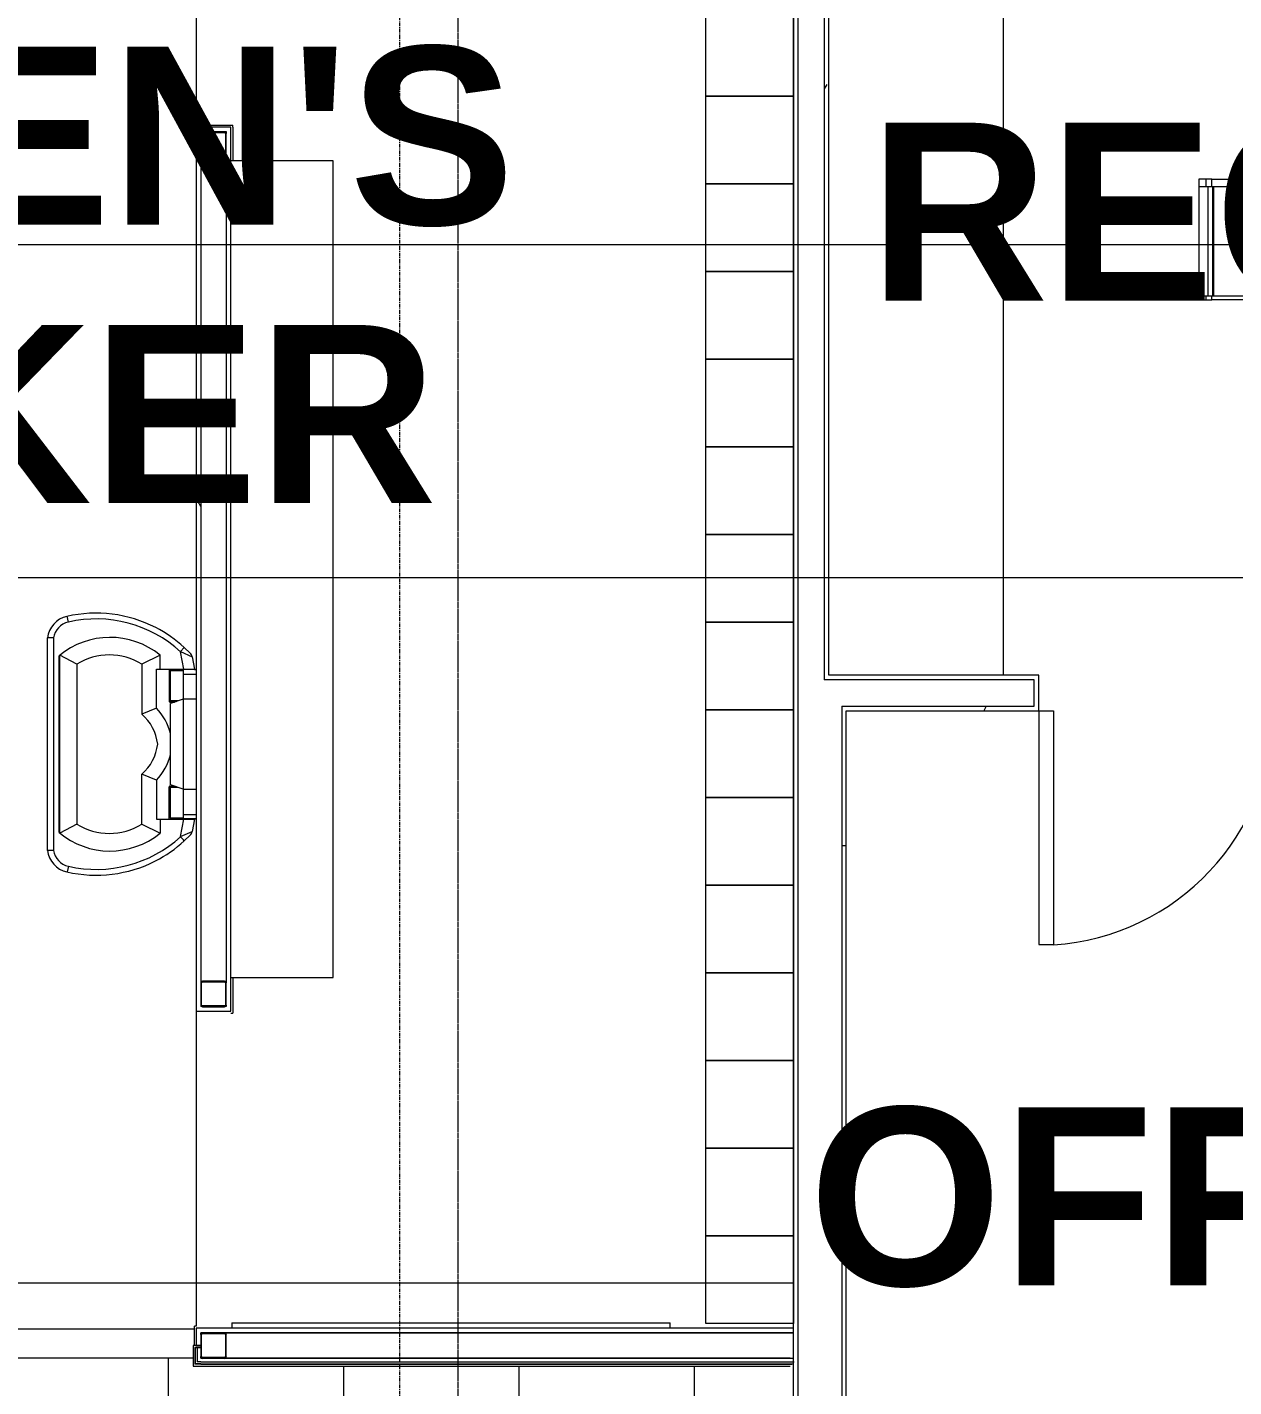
# Model space of a CAD drawing. Header units: inches. Extents: x 25369 to 33161, y -23509 to -20274.
# Drawn here: x 31561.5 to 31726.7, y -22699.3 to -22513.3 of the extents above; entities that cross this region are included whole.
import ezdxf

# ---------------------------------------------------------------- set-up
doc = ezdxf.new("R2010")
doc.units = ezdxf.units.IN
doc.header["$MEASUREMENT"] = 0
doc.linetypes.add('Grid Line 1_2_', pattern=[0.875, 0.5, -0.125, 0.125, -0.125])
for name, color, linetype, lineweight in [('A-DOOR', 31, 'Continuous', 9), ('A-FLOR', 192, 'Continuous', 9), ('A-FLOR-PATT', 8, 'Continuous', 9), ('A-GENM', 13, 'Continuous', 9), ('A-WALL', 113, 'Continuous', 9), ('A-WALL-PATT', 111, 'Continuous', 25), ('G-ANNO-SYMB', 111, 'Continuous', 9), ('I-FURN', 30, 'Continuous', 9), ('I-WALL', 2, 'Continuous', 9), ('M-AREA-IDEN', 171, 'Continuous', 9), ('Q-CASE', 31, 'Continuous', 9), ('Q-SPCQ', 91, 'Continuous', 9), ('S-COLS', 52, 'Continuous', 9), ('S-GRID', 1, 'Continuous', 9)]:
    doc.layers.add(name, color=color, linetype=linetype, lineweight=lineweight)
doc.styles.add('Arial_B', font='arialbd.ttf', dxfattribs={"height": 24.354149})
pattern_1 = [(0, (5929.126, 0), (61.44, 15.36), [2.534, -43.546, 2.534, -43.546, -245.76]), (0, (5929.126, 0), (61.44, 15.36), [-92.16, 2.534, -89.626, 2.534, -43.546, -107.52]), (0, (5929.126, 0), (61.44, 15.36), [-230.4, 2.534, -28.186, 2.534, -74.266]), (120, (5952.166, 7.68), (-44.02215, 45.528601), [2.534, -43.546, 2.534, -43.546, -245.76]), (120, (5952.166, 7.68), (-44.02215, 45.528601), [-92.16, 2.534, -89.626, 2.534, -43.546, -107.52]), (120, (5952.166, 7.68), (-44.02215, 45.528601), [-230.4, 2.534, -28.186, 2.534, -74.266]), (240, (5959.846, 38.4), (-17.41785, -60.888601), [2.534, -43.546, 2.534, -43.546, -245.76]), (240, (5959.846, 38.4), (-17.41785, -60.888601), [-92.16, 2.534, -89.626, 2.534, -43.546, -107.52]), (240, (5959.846, 38.4), (-17.41785, -60.888601), [-230.4, 2.534, -28.186, 2.534, -74.266])]

# ---------------------------------------------------------------- blocks, each defined once
blk = doc.blocks.new('Locker-Double Stacked - 12_ x 12_-3246-Overall Floor Plan')
at = {"layer": 'I-FURN', "color": 8}
for p, q in [((-6, -6), (-6, 6)), ((-6, 6), (6, 6)), ((6, 6), (6, -6)), ((6, -6), (-6, -6))]:
    blk.add_line(p, q, dxfattribs=at)
blk = doc.blocks.new('Furniture 5 - Furniture 1-2367-Overall Floor Plan')
at = {"layer": 'I-FURN', "color": 8}
for p, q in [((25653.99, -22499.67), (25639.99, -22499.67)), ((25653.99, -22611.42), (25653.99, -22499.67)), ((25639.99, -22611.42), (25653.99, -22611.42))]:
    blk.add_line(p, q, dxfattribs=at)
blk = doc.blocks.new('Bradley-Washroom_Accessories-Mirrors-780_Custom - Bradley-Washroom_Accessories-Mirrors-780_Custom-177612-Overall Floor Plan')
at = {"layer": 'Q-SPCQ', "color": 8}
for p, q in [((25324.02, -22690.55), (25384.02, -22690.55)), ((25324.02, -22690.55), (25324.02, -22691.3)), ((25384.02, -22691.3), (25324.02, -22691.3)), ((25384.02, -22691.3), (25384.02, -22690.55))]:
    blk.add_line(p, q, dxfattribs=at)
blk = doc.blocks.new('Shower Tile Threshold - Shower Tile Threshold-209406-Overall Floor Plan')
at = {"layer": 'A-GENM', "color": 8}
blk.add_line((-35.125, -6), (11.375, -6), dxfattribs=at)
blk = doc.blocks.new('HSS-Hollow Structural Section-Column - HSS3-1_2X3-1_2X1_8-V73-Overall Floor Plan')
at = {"layer": 'S-COLS'}
h = blk.add_hatch(dxfattribs=at)
h.set_pattern_fill('FP_45', color=8, style=0, pattern_type=2)
h.set_pattern_definition([(45, (-19728.764, 22693.678), (-19.00703, 19.00703), []), (45, (-19728.764, 22722.478), (-19.00703, 19.00703), [])])
h.paths.add_polyline_path([(1.52, -1.75), (1.52, -1.63), (-1.52, -1.63), (-1.52, -1.75)], flags=0)
h.paths.add_polyline_path([(1.75, -1.52), (1.75, 1.52), (1.63, 1.52), (1.63, -1.52)], flags=0)
h.paths.add_polyline_path([(-1.63, -1.52), (-1.63, 1.52), (-1.75, 1.52), (-1.75, -1.52)], flags=0)
h.paths.add_polyline_path([(1.52, 1.63), (1.52, 1.75), (-1.52, 1.75), (-1.52, 1.63)], flags=0)
at = {"layer": 'S-COLS', "color": 7, "lineweight": 13}
for p, q in [((-1.75, 1.52), (-1.75, -1.52)), ((-1.63, -1.52), (-1.63, 1.52)), ((1.52, 1.75), (-1.52, 1.75)), ((-1.52, 1.63), (1.52, 1.63)), ((1.63, 1.52), (1.63, -1.52)), ((1.75, -1.52), (1.75, 1.52)), ((1.52, -1.63), (-1.52, -1.63)), ((-1.52, -1.75), (1.52, -1.75))]:
    blk.add_line(p, q, dxfattribs=at)
for centre, radius, start, end in [((-1.52, 1.52), 0.232, 90, 180), ((-1.52, 1.52), 0.116, 90, 180), ((1.52, 1.52), 0.232, 360, 90), ((1.52, 1.52), 0.116, 0, 90), ((-1.52, -1.52), 0.232, 180, 270), ((-1.52, -1.52), 0.116, 180, 270), ((1.52, -1.52), 0.232, 270, 360), ((1.52, -1.52), 0.116, 270, 360)]:
    blk.add_arc(centre, radius, start, end, dxfattribs=at)
blk = doc.blocks.new('HSS-Hollow Structural Section-Column - HSS3-1_2X3-1_2X1_8-V74-Overall Floor Plan')
at = {"layer": 'S-COLS', "color": 7, "lineweight": 13}
for p, q in [((-1.75, 1.518), (-1.75, -1.518)), ((-1.634, -1.518), (-1.634, 1.518)), ((1.518, 1.75), (-1.518, 1.75)), ((-1.518, 1.634), (1.518, 1.634)), ((1.634, 1.518), (1.634, -1.518)), ((1.75, -1.518), (1.75, 1.518)), ((1.518, -1.634), (-1.518, -1.634)), ((-1.518, -1.75), (1.518, -1.75))]:
    blk.add_line(p, q, dxfattribs=at)
for centre, radius, start, end in [((-1.518, 1.518), 0.232, 90, 180), ((-1.518, 1.518), 0.116, 90, 180), ((1.518, 1.518), 0.232, 360, 90), ((1.518, 1.518), 0.116, 0, 90), ((-1.518, -1.518), 0.232, 180, 270), ((-1.518, -1.518), 0.116, 180, 270), ((1.518, -1.518), 0.232, 270, 360), ((1.518, -1.518), 0.116, 270, 360)]:
    blk.add_arc(centre, radius, start, end, dxfattribs=at)
blk = doc.blocks.new('HSS-Hollow Structural Section-Column - HSS3-1_2X3-1_2X1_8-V79-Overall Floor Plan')
at = {"layer": 'S-COLS', "color": 7, "lineweight": 13}
for p, q in [((-1.75, 1.518), (-1.75, -1.518)), ((-1.634, -1.518), (-1.634, 1.518)), ((1.518, 1.75), (-1.518, 1.75)), ((-1.518, 1.634), (1.518, 1.634)), ((1.634, 1.518), (1.634, -1.518)), ((1.75, -1.518), (1.75, 1.518)), ((1.518, -1.634), (-1.518, -1.634)), ((-1.518, -1.75), (1.518, -1.75))]:
    blk.add_line(p, q, dxfattribs=at)
for centre, radius, start, end in [((-1.518, 1.518), 0.232, 90, 180), ((-1.518, 1.518), 0.116, 90, 180), ((1.518, 1.518), 0.232, 360, 90), ((1.518, 1.518), 0.116, 0, 90), ((-1.518, -1.518), 0.232, 180, 270), ((-1.518, -1.518), 0.116, 180, 270), ((1.518, -1.518), 0.232, 270, 360), ((1.518, -1.518), 0.116, 270, 360)]:
    blk.add_arc(centre, radius, start, end, dxfattribs=at)
blk = doc.blocks.new('Change_Table-Flip_Down-Frost_Products_LTD_-1125 - Polyethylene-White-366105-Overall Floor Plan')
at = {"layer": 'Q-SPCQ', "color": 8}
for p, q in [((25405.77, -22594.65), (25405.95, -22593.86)), ((25407.79, -22596.82), (25408.62, -22596.82)), ((25407.79, -22625.89), (25407.79, -22596.82)), ((25408.62, -22596.82), (25408.62, -22625.89)), ((25390.4, -22598.7), (25388.81, -22599.4)), ((25389.09, -22598.91), (25389.89, -22598.11)), ((25390.4, -22598.7), (25389.98, -22601.1)), ((25388.51, -22601.1), (25388.81, -22599.4)), ((25395.7, -22600.41), (25393.21, -22599.17)), ((25393.21, -22601.1), (25393.21, -22599.17)), ((25395.7, -22600.41), (25395.7, -22607.23)), ((25404.61, -22600.41), (25406.94, -22599.17)), ((25404.61, -22622.3), (25404.61, -22600.41)), ((25406.94, -22599.17), (25406.94, -22623.53)), ((25407.04, -22599.25), (25407.04, -22623.45)), ((25388.27, -22601.15), (25388.51, -22601.15)), ((25390.02, -22601.75), (25388.27, -22601.75)), ((25393.69, -22601.1), (25388.51, -22601.1)), ((25388.51, -22601.15), (25388.51, -22601.1)), ((25388.51, -22601.15), (25391.73, -22601.15)), ((25390.02, -22601.15), (25390.02, -22605.18)), ((25391.83, -22601.25), (25390.02, -22601.25)), ((25391.83, -22605.43), (25391.83, -22601.25)), ((25391.96, -22601.1), (25391.96, -22605.5)), ((25393.69, -22606.42), (25393.69, -22601.1)), ((25390.07, -22605.18), (25388.27, -22605.18)), ((25390.07, -22617.53), (25390.07, -22605.18)), ((25390.07, -22605.18), (25391.77, -22605.8)), ((25390.75, -22605.43), (25391.83, -22605.43)), ((25391.73, -22605.53), (25391.02, -22605.53)), ((25391.86, -22605.6), (25391.23, -22605.6)), ((25391.77, -22605.8), (25391.77, -22616.91)), ((25393.69, -22606.42), (25395.7, -22607.23)), ((25393.69, -22616.29), (25395.7, -22615.47)), ((25395.7, -22622.3), (25395.7, -22615.47)), ((25390.07, -22617.53), (25391.77, -22616.91)), ((25390.75, -22617.28), (25391.83, -22617.28)), ((25391.73, -22617.18), (25391.02, -22617.18)), ((25391.86, -22617.1), (25391.23, -22617.1)), ((25391.83, -22621.45), (25391.83, -22617.28)), ((25391.96, -22621.6), (25391.96, -22617.2)), ((25393.69, -22616.29), (25393.69, -22621.6)), ((25388.27, -22617.53), (25390.07, -22617.53)), ((25390.02, -22617.53), (25390.02, -22621.55)), ((25390.02, -22620.95), (25388.27, -22620.95)), ((25388.51, -22621.55), (25388.27, -22621.55)), ((25388.51, -22621.55), (25391.73, -22621.55)), ((25388.51, -22621.6), (25388.51, -22621.55)), ((25393.69, -22621.6), (25388.51, -22621.6)), ((25388.81, -22623.31), (25388.51, -22621.6)), ((25389.98, -22621.6), (25390.4, -22624.01)), ((25391.83, -22621.45), (25390.02, -22621.45)), ((25393.21, -22621.6), (25393.21, -22623.54)), ((25393.21, -22623.54), (25395.7, -22622.3)), ((25404.61, -22622.3), (25406.94, -22623.53)), ((25390.42, -22624.03), (25388.81, -22623.31)), ((25389.89, -22624.6), (25389.09, -22623.8)), ((25389.89, -22624.6), (25390.42, -22624.03)), ((25407.79, -22625.89), (25408.62, -22625.89)), ((25405.77, -22628.06), (25405.95, -22628.85))]:
    blk.add_line(p, q, dxfattribs=at)
for centre, radius, start, end in [((25401.95, -22611.33), 17.12, 77.1058, 132.4083), ((25401.98, -22611.33), 17.91, 77.1036, 117.0252), ((25405.18, -22597.23), 2.65, 8.9006, 77.1058), ((25405.21, -22597.22), 3.44, 6.6703, 77.1036), ((25401.98, -22611.33), 17.91, 117.0252, 132.4157), ((25400.07, -22607.6), 10.87, 50.1591, 129.1586), ((25395.94, -22593.4), 7.66, 217.8807, 223.7167), ((25389.63, -22599.54), 0.83, 130.6052, 170.0067), ((25400.16, -22607.61), 8.46, 58.2462, 121.7538), ((25391.73, -22601.25), 0.1, 0, 90), ((25391.73, -22605.43), 0.1, 270, 0), ((25391.86, -22605.5), 0.1, 270, 0), ((25400.01, -22612.18), 8.55, 137.6677, 164.5358), ((25400.07, -22612.18), 6.59, 131.4443, 172.8364), ((25400.07, -22610.53), 6.59, 187.1636, 228.5557), ((25400.01, -22610.53), 8.55, 195.4642, 222.3323), ((25391.73, -22617.28), 0.1, 0, 90), ((25391.86, -22617.2), 0.1, 0, 90), ((25391.73, -22621.45), 0.1, 270, 0), ((25400.16, -22615.1), 8.46, 238.2462, 301.7538), ((25389.63, -22623.17), 0.83, 189.9933, 229.3948), ((25401.98, -22611.38), 17.91, 227.5846, 242.8439), ((25401.95, -22611.37), 17.12, 227.5917, 282.8942), ((25400.07, -22615.1), 10.87, 230.8414, 309.8409), ((25405.18, -22625.48), 2.65, 282.8942, 351.0994), ((25405.21, -22625.49), 3.44, 282.8964, 353.3297), ((25401.98, -22611.38), 17.91, 242.8439, 282.8964)]:
    blk.add_arc(centre, radius, start, end, dxfattribs=at)
blk = doc.blocks.new('Locker Rooms and Restrooms_rvt-2-Overall Floor Plan')
at = {"layer": 'A-FLOR-PATT'}
h = blk.add_hatch(dxfattribs=at)
h.set_pattern_fill('FP_41', color=256, style=0, pattern_type=2)
h.set_pattern_definition([(180, (31988.767, -22730.123), (48, -23.996), [48, 0, 0, 0]), (270, (31964.767, -22718.125), (48, 3e-15), [11.998, -11.998]), (270, (31976.767, -22730.123), (48, 3e-15), [11.998, -11.998]), (270, (31952.767, -22730.123), (48, 3e-15), [11.998, -11.998]), (180, (31988.767, -22742.12), (48, -23.996), [48, 0, 0, 0]), (270, (31940.767, -22718.125), (48, 3e-15), [11.998, -11.998])])
h.paths.add_polyline_path([(25655.33, -22696.49), (25655.39, -22696.24), (25655.33, -22696.24)], flags=0)
h.paths.add_polyline_path([(25521.39, -22738.8), (25522.52, -22738.8), (25522.52, -22737.8), (25736.83, -22737.8), (25736.83, -22738.8), (25737.27, -22738.8), (25737.27, -22695.93), (25737.14, -22695.93), (25737.08, -22696.18), (25736.83, -22696.24), (25736.83, -22696.49), (25655.08, -22696.49), (25655.08, -22695.43), (25608.64, -22695.45), (25608.64, -22695.93), (25608.89, -22695.93), (25608.95, -22696.24), (25609.2, -22696.24), (25609.2, -22696.49), (25522.52, -22696.49), (25522.52, -22696.18), (25522.27, -22696.18), (25522.2, -22695.93), (25521.95, -22695.93), (25521.95, -22695.43), (25521.39, -22695.43), (25521.39, -22724.13)], flags=0)
at = {"layer": 'A-WALL-PATT', "lineweight": 9}
h = blk.add_hatch(dxfattribs=at)
h.set_pattern_fill('FP_17', color=8, style=0, pattern_type=2)
h.set_pattern_definition(pattern_1)
h.paths.add_polyline_path([(25656.14, -22647.93), (25659.64, -22647.93), (25659.64, -22647.3), (25656.14, -22647.3), (25656.14, -22527.55), (25659.64, -22527.55), (25659.64, -22526.93), (25655.52, -22526.93), (25655.52, -22647.93)], flags=0)
at = {"layer": 'A-FLOR', "color": 8}
for p, q in [((25655.52, -22482.37), (25655.52, -22526.69)), ((25655.52, -22647.93), (25655.52, -22691.05)), ((25655.08, -22695.43), (25608.64, -22695.43))]:
    blk.add_line(p, q, dxfattribs=at)
at = {"layer": 'A-WALL', "color": 7, "lineweight": 13}
for p, q in [((25656.14, -22527.55), (25659.64, -22527.55)), ((25656.14, -22527.55), (25656.14, -22527.8)), ((25659.64, -22527.55), (25659.64, -22527.8)), ((25656.14, -22530.83), (25656.14, -22644.05)), ((25659.64, -22530.83), (25659.64, -22644.05)), ((25656.14, -22647.08), (25656.14, -22647.3)), ((25659.64, -22647.08), (25659.64, -22647.3)), ((25656.37, -22647.3), (25656.14, -22647.3)), ((25659.64, -22647.3), (25659.41, -22647.3)), ((25655.39, -22693.93), (25655.33, -22693.93)), ((25655.33, -22693.93), (25655.33, -22696.24)), ((25656.14, -22693.93), (25655.39, -22693.93)), ((25656.14, -22693.99), (25655.39, -22693.99)), ((25655.39, -22693.99), (25655.39, -22696.18)), ((25655.64, -22693.99), (25655.64, -22695.93)), ((25655.39, -22696.24), (25655.33, -22696.24)), ((25655.64, -22696.18), (25655.39, -22696.18)), ((25656.14, -22696.24), (25655.39, -22696.24)), ((25656.14, -22695.93), (25655.64, -22695.93)), ((25656.14, -22696.18), (25655.64, -22696.18)), ((25656.14, -22695.93), (25736.83, -22695.93)), ((25656.14, -22696.18), (25736.83, -22696.18)), ((25656.14, -22696.24), (25736.83, -22696.24)), ((25736.83, -22695.93), (25737.14, -22695.93)), ((25736.83, -22696.18), (25737.08, -22696.18)), ((25736.83, -22696.24), (25737.08, -22696.24)), ((25737.08, -22696.18), (25737.14, -22696.18)), ((25737.14, -22695.93), (25737.39, -22695.93))]:
    blk.add_line(p, q, dxfattribs=at)
at = {"layer": 'I-WALL', "color": 8}
for p, q in [((25655.27, -22526.68), (25660.52, -22526.68)), ((25655.27, -22526.68), (25655.27, -22526.93)), ((25660.52, -22526.93), (25660.52, -22526.68)), ((25660.52, -22526.93), (25660.52, -22531.56)), ((25660.52, -22643.31), (25660.52, -22648.18)), ((25660.27, -22648.18), (25660.52, -22648.18)), ((25655.27, -22693.68), (25655.27, -22691.05)), ((25655.52, -22691.05), (25655.27, -22691.05))]:
    blk.add_line(p, q, dxfattribs=at)
at = {"layer": 'I-WALL', "color": 7, "lineweight": 13}
for p, q in [((25656.14, -22526.93), (25655.52, -22526.93)), ((25655.52, -22526.93), (25655.52, -22647.93)), ((25659.64, -22526.93), (25656.14, -22526.93)), ((25660.27, -22526.93), (25659.64, -22526.93)), ((25660.27, -22647.93), (25660.27, -22526.93)), ((25655.52, -22647.93), (25656.14, -22647.93)), ((25656.14, -22647.93), (25659.64, -22647.93)), ((25659.64, -22647.93), (25660.27, -22647.93)), ((25656.14, -22691.3), (25655.52, -22691.3)), ((25655.52, -22691.3), (25655.52, -22693.68)), ((25660.39, -22691.3), (25656.14, -22691.3)), ((25737.27, -22691.3), (25720.39, -22691.3)), ((25737.27, -22691.93), (25737.27, -22691.3)), ((25655.33, -22693.68), (25655.08, -22693.68)), ((25655.08, -22693.68), (25655.08, -22696.49)), ((25656.14, -22693.68), (25655.33, -22693.68)), ((25655.52, -22693.68), (25656.14, -22693.68)), ((25656.37, -22691.93), (25656.14, -22691.93)), ((25656.14, -22691.93), (25656.14, -22692.16)), ((25656.14, -22692.16), (25656.14, -22691.93)), ((25656.14, -22691.93), (25656.37, -22691.93)), ((25737.27, -22691.93), (25659.41, -22691.93)), ((25659.41, -22691.93), (25737.27, -22691.93)), ((25737.27, -22695.43), (25737.27, -22691.93)), ((25656.14, -22695.2), (25656.14, -22695.43)), ((25656.14, -22695.43), (25656.14, -22695.2)), ((25656.14, -22695.43), (25656.37, -22695.43)), ((25656.37, -22695.43), (25656.14, -22695.43)), ((25659.41, -22695.43), (25737.27, -22695.43)), ((25736.83, -22695.43), (25659.41, -22695.43)), ((25655.08, -22696.49), (25655.33, -22696.49)), ((25655.33, -22696.49), (25656.14, -22696.49)), ((25656.14, -22696.49), (25736.83, -22696.49))]:
    blk.add_line(p, q, dxfattribs=at)
at = {"color": 8, "lineweight": 9}
for name, p, rotation in [('Locker-Double Stacked - 12_ x 12_-3246-Overall Floor Plan', (25731.27, -22516.68), 270), ('Locker-Double Stacked - 12_ x 12_-3246-Overall Floor Plan', (25731.27, -22528.68), 270), ('Locker-Double Stacked - 12_ x 12_-3246-Overall Floor Plan', (25731.27, -22540.68), 270), ('Locker-Double Stacked - 12_ x 12_-3246-Overall Floor Plan', (25731.27, -22552.68), 270), ('Locker-Double Stacked - 12_ x 12_-3246-Overall Floor Plan', (25731.27, -22564.68), 270), ('Locker-Double Stacked - 12_ x 12_-3246-Overall Floor Plan', (25731.27, -22576.68), 270), ('Locker-Double Stacked - 12_ x 12_-3246-Overall Floor Plan', (25731.27, -22588.68), 270), ('Change_Table-Flip_Down-Frost_Products_LTD_-1125 - Polyethylene-White-366105-Overall Floor Plan', (51043.78, -45222.73), 180), ('Locker-Double Stacked - 12_ x 12_-3246-Overall Floor Plan', (25731.27, -22600.68), 270), ('Locker-Double Stacked - 12_ x 12_-3246-Overall Floor Plan', (25731.27, -22612.68), 270), ('Locker-Double Stacked - 12_ x 12_-3246-Overall Floor Plan', (25731.27, -22624.68), 270), ('Locker-Double Stacked - 12_ x 12_-3246-Overall Floor Plan', (25731.27, -22636.68), 270), ('Locker-Double Stacked - 12_ x 12_-3246-Overall Floor Plan', (25731.27, -22648.68), 270), ('Locker-Double Stacked - 12_ x 12_-3246-Overall Floor Plan', (25731.27, -22660.68), 270), ('Locker-Double Stacked - 12_ x 12_-3246-Overall Floor Plan', (25731.27, -22672.68), 270), ('Locker-Double Stacked - 12_ x 12_-3246-Overall Floor Plan', (25731.27, -22684.68), 270), ('Shower Tile Threshold - Shower Tile Threshold-209406-Overall Floor Plan', (25620.14, -22697.43), 180)]:
    blk.add_blockref(name, p, dxfattribs=dict(at, rotation=rotation))
for name, p in [('HSS-Hollow Structural Section-Column - HSS3-1_2X3-1_2X1_8-V74-Overall Floor Plan', (25657.89, -22529.31)), ('Furniture 5 - Furniture 1-2367-Overall Floor Plan', (20.28, -31.89)), ('HSS-Hollow Structural Section-Column - HSS3-1_2X3-1_2X1_8-V79-Overall Floor Plan', (25657.89, -22645.56)), ('Bradley-Washroom_Accessories-Mirrors-780_Custom - Bradley-Washroom_Accessories-Mirrors-780_Custom-177612-Overall Floor Plan', (336.37, 0)), ('HSS-Hollow Structural Section-Column - HSS3-1_2X3-1_2X1_8-V73-Overall Floor Plan', (25657.89, -22693.68))]:
    blk.add_blockref(name, p, dxfattribs=at)
blk = doc.blocks.new('Struct_Xcel_Sports Complex_rvt-2-Overall Floor Plan')
at = {"layer": 'A-FLOR', "color": 8}
blk.add_line((25524.91, -22685.08), (25737.27, -22685.08), dxfattribs=at)
blk = doc.blocks.new('Casework 1 - Casework 1-456223-Overall Floor Plan')
at = {"layer": 'Q-CASE', "color": 8}
blk.add_line((25766.02, -22601.93), (25766.02, -22383.55), dxfattribs=at)
blk = doc.blocks.new('Single-Flush - 32_ x 84_-489871-Overall Floor Plan')
at = {"layer": 'A-DOOR', "color": 7, "lineweight": 13}
for p, q in [((14, 2.44), (14, 34.44)), ((16, 34.44), (14, 34.44)), ((16, 2.44), (16, 34.44)), ((16, 2.44), (14, 2.44))]:
    blk.add_line(p, q, dxfattribs=at)
at = {"layer": 'A-DOOR', "color": 8}
blk.add_arc((16, 2.44), 32.07, 93.5759, 180, dxfattribs=at)
blk = doc.blocks.new('Bar_Stool_6722_1_ - Bar_Stool_6722_1_-477960-Overall Floor Plan')
at = {"layer": 'I-FURN', "color": 8}
for p, q in [((0, 19.21), (0, 21.13)), ((1, 21.13), (0, 21.13)), ((1, 21.13), (1, 20.14)), ((15.5, 20.14), (15.5, 21.13)), ((16.5, 21.13), (15.5, 21.13)), ((16.5, 21.13), (16.5, 19.21)), ((0, 17.72), (0, 19.21)), ((1, 20.14), (15.5, 20.14)), ((1, 20.14), (1, 19.99)), ((16, 20), (1, 20)), ((1, 19.89), (1, 19.99)), ((1, 17.63), (1, 19.89)), ((15.5, 19.98), (15.5, 20.14)), ((16, 19.99), (16, 19.89)), ((16, 19.89), (16, 17.63)), ((16.5, 19.21), (16.5, 17.72)), ((0, 1.78), (0, 17.72)), ((1, 2.03), (1, 17.63)), ((16, 17.63), (16, 2.03)), ((16.5, 17.72), (16.5, 1.78)), ((1, 1.91), (1, 2.03)), ((16, 2.03), (1, 2.03)), ((1, 1.24), (1, 1.91)), ((16, 1.91), (1, 1.91)), ((16, 2.03), (16, 1.91)), ((16, 1.91), (16, 1.24)), ((1, 1.78), (0, 1.78)), ((0, 1.78), (0, 0.98)), ((1, 0.98), (0, 0.98)), ((0, 0.98), (0, 0)), ((0, 0), (1, 0)), ((1, 0), (1, 1.24)), ((1, 1.24), (16, 1.24)), ((16.5, 1.78), (16, 1.78)), ((16, 1.24), (16, 0)), ((16.5, 0.98), (16, 0.98)), ((16, 0), (16.5, 0)), ((16.5, 0.98), (16.5, 1.78)), ((16.5, 0), (16.5, 0.98)), ((1, 0), (16, 0))]:
    blk.add_line(p, q, dxfattribs=at)

msp = doc.modelspace()

# ---------------------------------------------------------------- hatches: boundary and pattern name
at = {"layer": 'A-WALL-PATT', "lineweight": 9}
h = msp.add_hatch(dxfattribs=at)
h.set_pattern_fill('FP_17', color=8, style=0, pattern_type=2)
h.set_pattern_definition(pattern_1)
h.paths.add_polyline_path([(31666.39, -22604.37), (31667.02, -22604.37), (31667.02, -22369.55), (31666.39, -22369.55), (31666.39, -22569.2)], flags=0)
h = msp.add_hatch(dxfattribs=at)
h.set_pattern_fill('FP_17', color=8, style=0, pattern_type=2)
h.set_pattern_definition(pattern_1)
h.paths.add_polyline_path([(31671.27, -22602.55), (31671.27, -22369.55), (31667.02, -22369.55), (31667.02, -22370.18), (31670.64, -22370.18), (31670.64, -22602.55)], flags=0)
h = msp.add_hatch(dxfattribs=at)
h.set_pattern_fill('FP_17', color=8, style=0, pattern_type=2)
h.set_pattern_definition(pattern_1)
h.paths.add_polyline_path([(31667.02, -22787.3), (31667.02, -22767.89), (31666.39, -22767.89), (31666.39, -22787.3)], flags=0)
h.paths.add_polyline_path([(31667.02, -22767.09), (31667.02, -22604.37), (31666.39, -22604.37), (31666.46, -22767.09)], flags=0)
h = msp.add_hatch(dxfattribs=at)
h.set_pattern_fill('FP_17', color=8, style=0, pattern_type=2)
h.set_pattern_definition(pattern_1)
h.paths.add_polyline_path([(31787.52, -22606.8), (31788.14, -22606.8), (31788.14, -22606.18), (31732.64, -22606.18), (31732.64, -22604.37), (31732.02, -22604.37), (31732.02, -22606.8)], flags=0)
h.paths.add_polyline_path([(31700.02, -22606.8), (31700.02, -22604.37), (31699.39, -22604.37), (31699.39, -22606.18), (31673.64, -22606.18), (31673.64, -22606.8)], flags=0)
h = msp.add_hatch(dxfattribs=at)
h.set_pattern_fill('FP_17', color=8, style=0, pattern_type=2)
h.set_pattern_definition(pattern_1)
h.paths.add_polyline_path([(31673.64, -22787.3), (31673.64, -22606.18), (31673.02, -22606.18), (31673.02, -22787.3)], flags=0)

# ---------------------------------------------------------------- linework, layer by layer
at = {"layer": 'A-WALL', "color": 7, "lineweight": 13}
for p, q in [((31667.02, -22370.18), (31667.02, -22767.09)), ((31670.64, -22370.18), (31670.64, -22602.55)), ((31699.39, -22602.55), (31670.64, -22602.55)), ((31699.39, -22606.18), (31699.39, -22602.55)), ((31673.02, -22606.18), (31699.39, -22606.18)), ((31673.02, -22606.18), (31673.02, -22787.3))]:
    msp.add_line(p, q, dxfattribs=at)
at = {"layer": 'G-ANNO-SYMB'}
msp.add_line((32512.73, -22588.63), (27922.79, -22588.63), dxfattribs=at)
at = {"layer": 'I-WALL', "color": 7, "lineweight": 13}
for p, q in [((31666.39, -22369.55), (31666.39, -22767.09)), ((31671.27, -22601.93), (31671.27, -22369.55)), ((31700.02, -22601.93), (31671.27, -22601.93)), ((31700.02, -22606.8), (31700.02, -22601.93)), ((31673.64, -22606.8), (31700.02, -22606.8)), ((31673.64, -22786.55), (31673.64, -22606.8))]:
    msp.add_line(p, q, dxfattribs=at)
at = {"layer": 'S-GRID', "linetype": 'Grid Line 1_2_'}
for p, q in [((31620.52, -23095.8), (31620.52, -20550.05)), ((31612.52, -23317.24), (31612.52, -20902.43)), ((31620.52, -23413.24), (31620.52, -20902.43)), ((32356.47, -22543.05), (27400.49, -22543.05)), ((32648.19, -22543.05), (27719.33, -22543.05))]:
    msp.add_line(p, q, dxfattribs=at)

# ---------------------------------------------------------------- block references
at = {"color": 250, "lineweight": 5}
for name in ['Struct_Xcel_Sports Complex_rvt-2-Overall Floor Plan', 'Locker Rooms and Restrooms_rvt-2-Overall Floor Plan']:
    msp.add_blockref(name, (5929.13, 0), dxfattribs=at)
at = {"layer": 'A-DOOR', "color": 250, "rotation": 180}
msp.add_blockref('Single-Flush - 32_ x 84_-489871-Overall Floor Plan', (31716.02, -22604.37), dxfattribs=at)
at = {"layer": 'I-FURN', "color": 8, "rotation": 270.0000000000007}
msp.add_blockref('Bar_Stool_6722_1_ - Bar_Stool_6722_1_-477960-Overall Floor Plan', (31721.92, -22534.05), dxfattribs=at)
at = {"layer": 'Q-CASE', "color": 8}
msp.add_blockref('Casework 1 - Casework 1-456223-Overall Floor Plan', (5929.13, 0), dxfattribs=at)

# ---------------------------------------------------------------- texts
at = {"layer": 'M-AREA-IDEN', "char_height": 24.354, "attachment_point": 2, "line_spacing_factor": 0.938532, "style": 'Arial_B'}
for s, insert, width in [("WOMEN'S\\PLOCKER", (31545.81, -22515.91), 191.232), ('RECEPTION', (31776.01, -22526.33), 230.112), ('OFFICE', (31730.88, -22661.1), 144.864)]:
    msp.add_mtext(s, dxfattribs=dict(at, insert=insert, width=width))

doc.saveas('drawing.dxf')
